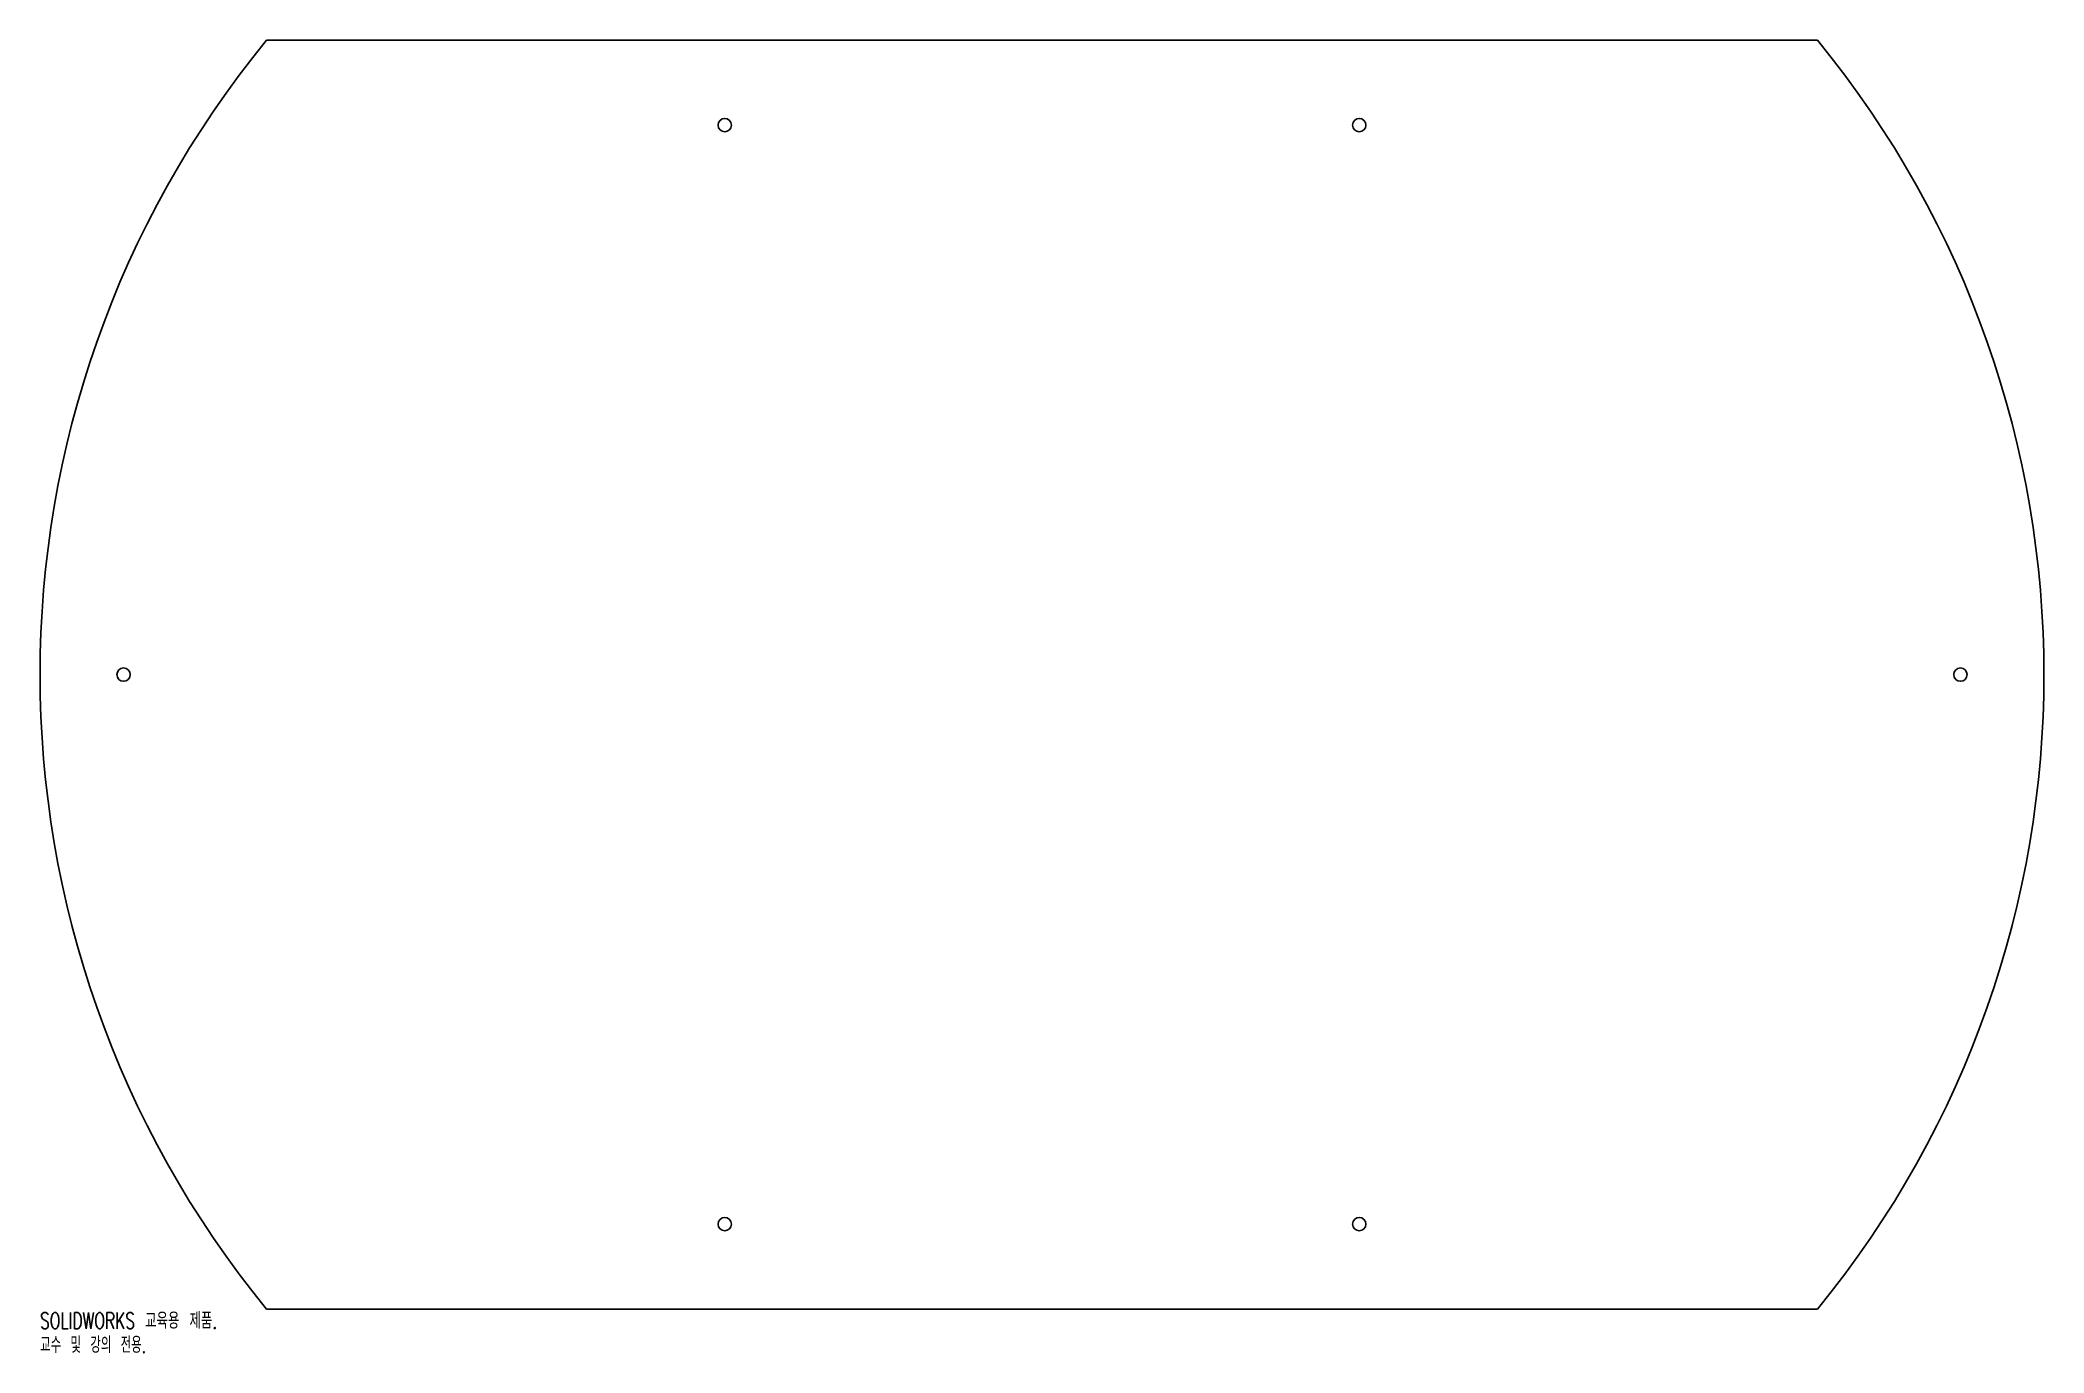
# Model space of a CAD drawing. Header units: millimetres. Extents: x -300 to 300, y -203 to 190.
import ezdxf

# ---------------------------------------------------------------- set-up
doc = ezdxf.new("R2010")
doc.units = ezdxf.units.MM
doc.styles.add('SLDTEXTSTYLE0', font='TXT', dxfattribs={"width": 0.7, "bigfont": 'bigfont'})
doc.styles.add('SLDTEXTSTYLE1', font='TXT', dxfattribs={"width": 0.645455, "bigfont": 'bigfont'})

msp = doc.modelspace()

# ---------------------------------------------------------------- linework, layer by layer
at = {"color": 7, "linetype": 'Continuous', "lineweight": 25}
for p, q in [((232.16, 190), (-232.16, 190)), ((232.16, -190), (-232.16, -190))]:
    msp.add_line(p, q, dxfattribs=at)
for centre in [(-95, 164.54), (95, 164.54), (-275, 0), (275, 0), (-95, -164.54), (95, -164.54)]:
    msp.add_circle(centre, 2, dxfattribs=at)
for start, end in [(140.70352, 219.29648), (320.70352, 39.29648)]:
    msp.add_arc((0, 0), 300, start, end, dxfattribs=at)

# ---------------------------------------------------------------- texts
at = {"color": 7, "linetype": 'Continuous', "char_height": 4.8336, "attachment_point": 1}
for s, insert, style in [('SOLIDWORKS 교육용 제품.', (-300, -191.02), 'SLDTEXTSTYLE0'), ('교수 및 강의 전용.', (-300, -198.27), 'SLDTEXTSTYLE1')]:
    msp.add_mtext(s, dxfattribs=dict(at, insert=insert, style=style))

doc.saveas('drawing.dxf')
